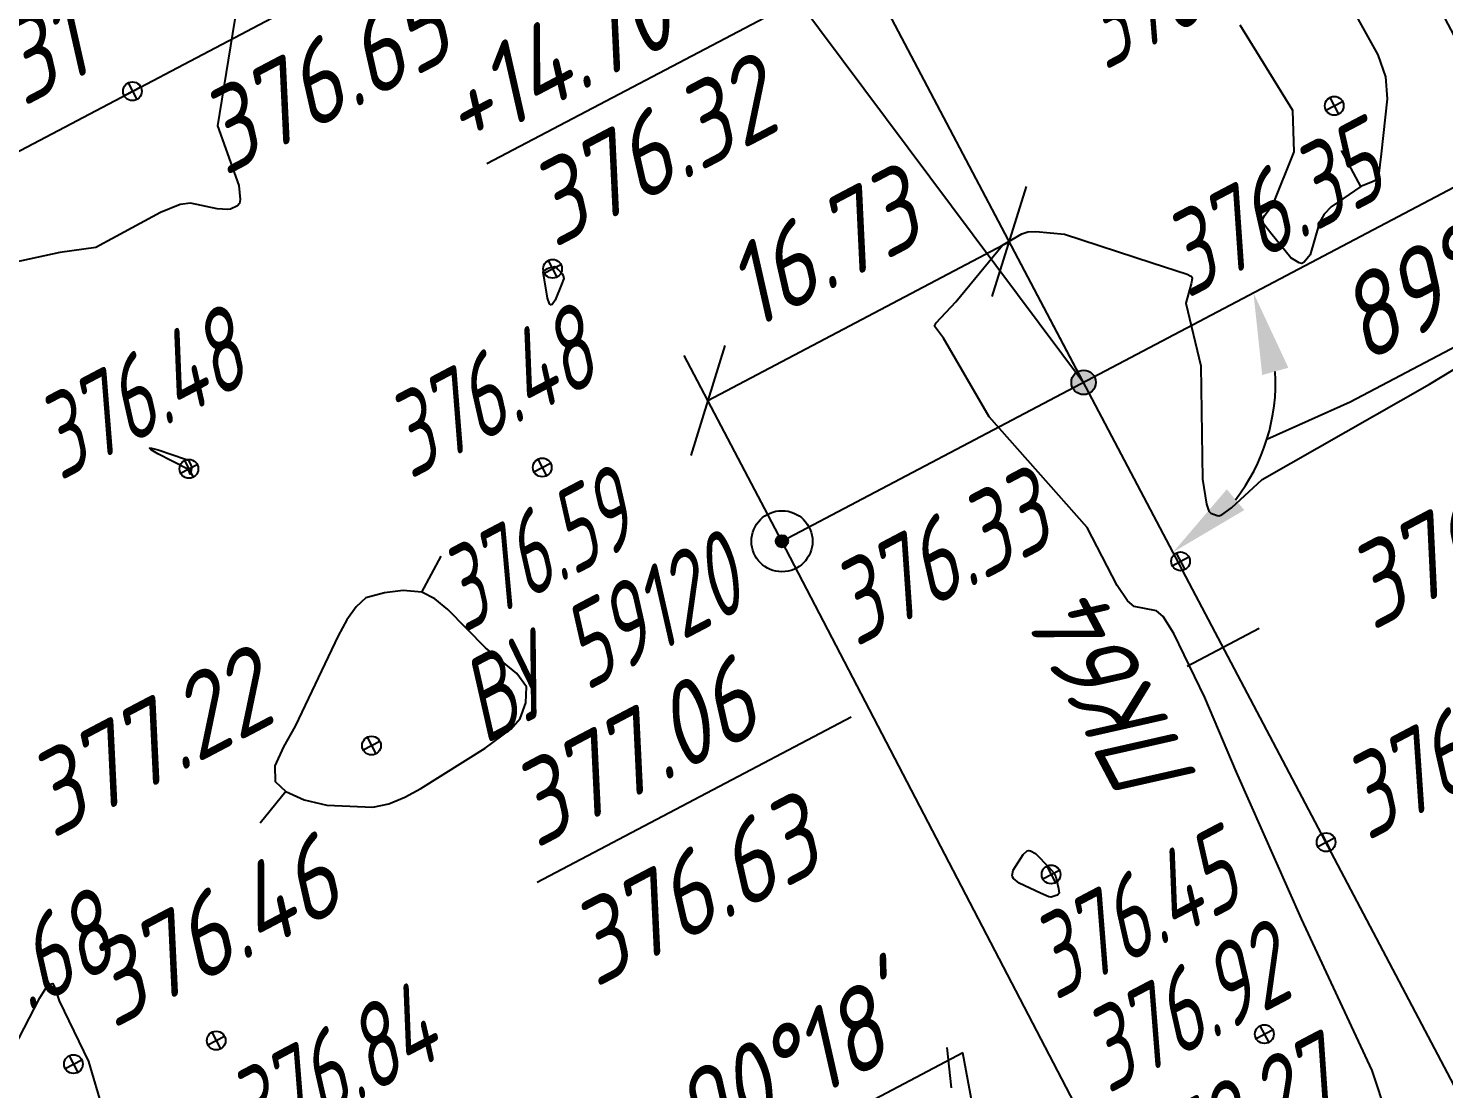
# Model space of a CAD drawing. Extents: x 1519576 to 1520221, y 2185176 to 2185962.
# Drawn here: x 1519911.1 to 1519980.5, y 2185564.5 to 2185616.5 of the extents above; entities that cross this region are included whole.
import ezdxf
from ezdxf.enums import TextEntityAlignment as Align

# ---------------------------------------------------------------- set-up
doc = ezdxf.new("R2010")
doc.units = 0
doc.header["$PDMODE"] = 35
doc.header["$PDSIZE"] = 2
for name, color, linetype, lineweight in [('ИИ_ГЕОПУНКТ_025', 7, 'Continuous', 25), ('ИИ_ОТМЕТКА_025', 7, 'Continuous', 25), ('ИИ_ПИКЕТАЖ_025', 7, 'Continuous', 25), ('ИИ_ПЛОЩАДКА_025', 7, 'Continuous', 25), ('ИИ_РАЗМЕР_025', 7, 'Continuous', 25), ('ИИ_РЕЛЬЕФ_025', 34, 'Continuous', 25), ('ИИ_ТРАССА_АД_025', 1, 'Continuous', 25), ('ИИ_ТРАССА_ТРУБ_025', 7, 'Continuous', 25)]:
    doc.layers.add(name, color=color, linetype=linetype, lineweight=lineweight)
doc.styles.add('VNIPISIMPLEXCUR', font='simplex.shx', dxfattribs={"width": 0.8, "oblique": 15})
doc.dimstyles.new('ИИ-2000-м-dm$0', dxfattribs={"dimscale": 2, "dimtxt": 2.5, "dimasz": 2.5, "dimexe": 1.25, "dimexo": 0, "dimgap": 1, "dimtad": 1, "dimtoh": 1, "dimzin": 1, "dimdsep": 46, "dimtxsty": 'VNIPISIMPLEXCUR', "dimblk": 'OBLIQUE', "dimcen": 2.5, "dimaunit": 1, "dimadec": 4, "dimazin": 0, "dimtfac": 1, "dimtmove": 1, "dimatfit": 2, "dimfxl": 1, "dimarcsym": 0})
doc.dimstyles.new('ИИ-2000-м-dm$2', dxfattribs={"dimscale": 2, "dimtxt": 2.5, "dimasz": 2.5, "dimexe": 1.25, "dimexo": 0, "dimgap": 1, "dimtad": 2, "dimtoh": 1, "dimzin": 1, "dimdsep": 46, "dimtxsty": 'VNIPISIMPLEXCUR', "dimcen": 2.5, "dimaunit": 1, "dimazin": 0, "dimtfac": 1, "dimtmove": 1, "dimatfit": 2, "dimfxl": 1, "dimarcsym": 0})

# ---------------------------------------------------------------- blocks, each defined once
blk = doc.blocks.new('PICKET')
at = {"color": 0, "linetype": 'Continuous', "lineweight": 25}
for p, q in [((-0.23, 0), (0.23, 0)), ((0, 0.23), (0, -0.23))]:
    blk.add_line(p, q, dxfattribs=at)
blk.add_circle((0, 0), 0.23, dxfattribs=at)
at = {"color": 0, "linetype": 'Continuous', "style": 'VNIPISIMPLEXCUR', "oblique": 15, "width": 0.8}
blk.add_attdef('OTMETKA', (1.25, 0.3), '', height=2, dxfattribs=at)
at = {"color": 8, "linetype": 'Continuous', "style": 'VNIPISIMPLEXCUR', "oblique": 15, "width": 0.8, "flags": 1}
blk.add_attdef('NOMER', (1.25, -2.7), '', height=2, dxfattribs=at)
blk = doc.blocks.new('ИИ15001')
at = {"color": 0, "linetype": 'Continuous', "lineweight": 25}
blk.add_lwpolyline([(0, 1), (0, -1)], dxfattribs=at)
at = {"color": 0, "linetype": 'Continuous', "lineweight": 25, "style": 'VNIPISIMPLEXCUR', "oblique": 15, "width": 0.8}
blk.add_attdef('STATIONING', text='', height=2, dxfattribs=at).set_placement((0, 2), align=Align.CENTER)
at = {"color": 7, "linetype": 'Continuous', "lineweight": 25, "style": 'VNIPISIMPLEXCUR', "oblique": 15, "width": 0.8}
blk.add_attdef('HEIGHT', text='', height=2, dxfattribs=at).set_placement((0, -2), align=Align.TOP_CENTER)
blk = doc.blocks.new('ИИ053296')
at = {"color": 0, "linetype": 'Continuous', "lineweight": 25}
blk.add_lwpolyline([(0, 0), (1, 0)], dxfattribs=at)
blk = doc.blocks.new('ИИ050052Р')
at = {"linetype": 'Continuous', "lineweight": 25}
h = blk.add_hatch(color=0, dxfattribs=at)
edge = h.paths.add_edge_path()
edge.add_arc((0, 0), 0.15, 0, 360)
at = {"color": 0, "linetype": 'Continuous', "lineweight": 25}
for radius in [0.75, 0.15]:
    blk.add_circle((0, 0), radius, dxfattribs=at)
at = {"color": 0, "linetype": 'Continuous', "style": 'VNIPISIMPLEXCUR', "oblique": 15, "width": 0.8}
for tag, p in [('CENTRE', (1.45, 0.7)), ('HEIGHT', (1.45, -2.7))]:
    blk.add_attdef(tag, p, '', height=2, dxfattribs=at)
for tag, p in [('NUMBER', (-2, -1)), ('STATIONING', (-2, -4.4)), ('ALPHA', (-2, -7.8))]:
    blk.add_attdef(tag, text='', height=2, dxfattribs=at).set_placement(p, align=Align.RIGHT)
at = {"color": 253, "linetype": 'Continuous', "style": 'VNIPISIMPLEXCUR', "oblique": 15, "width": 0.8, "flags": 1}
blk.add_attdef('NOTE', text='', height=1.6, dxfattribs=at).set_placement((-2, -10.8), align=Align.RIGHT)
blk = doc.blocks.new('ИИ15002')
at = {"linetype": 'Continuous', "lineweight": 25}
h = blk.add_hatch(color=0, dxfattribs=at)
edge = h.paths.add_edge_path()
edge.add_arc((0, 0), 0.3, 0, 360)
at = {"color": 0, "linetype": 'Continuous', "lineweight": 25}
blk.add_circle((0, 0), 0.3, dxfattribs=at)
at = {"color": 0, "linetype": 'Continuous', "style": 'VNIPISIMPLEXCUR', "oblique": 15, "width": 0.8}
blk.add_attdef('STATIONING', (1, 1.3), '', height=2, rotation=90, dxfattribs=at)
at = {"color": 7, "linetype": 'Continuous', "style": 'VNIPISIMPLEXCUR', "oblique": 15, "width": 0.8}
blk.add_attdef('HEIGHT', text='', height=2, dxfattribs=at).set_placement((0, -1.3), align=Align.TOP_CENTER)
blk = doc.blocks.new('*D43')
at = {"layer": 'Defpoints', "color": 0, "transparency": 16777216}
for p in [(1519847.82, 2185817.46), (1519954.78, 2185633.797), (1519934.668, 2185630.067), (1519952.18, 2185619.41), (1519880.469, 2185594.638)]:
    blk.add_point(p, dxfattribs=at)
at = {"layer": 'ИИ_РАЗМЕР_025', "color": 0, "lineweight": -2, "transparency": 16777216}
for p, q in [((1519932.841, 2185642.128), (1519925.347, 2185638.179)), ((1519935.203, 2185633.194), (1519932.841, 2185642.128))]:
    blk.add_line(p, q, dxfattribs=at)
blk.add_arc((1519946.812, 2185629.598), 12.153, 136.73118, 188.84285, dxfattribs=at)
at = {"layer": 'ИИ_РАЗМЕР_025', "color": 0, "transparency": 16777216}
for points in [[(1519937.559, 2185638.458), (1519938.366, 2185637.397), (1519941.146, 2185640.35)], [(1519935.436, 2185627.939), (1519934.17, 2185627.52), (1519936.06, 2185623.933)]]:
    blk.add_solid(points, dxfattribs=at)
at = {"layer": 'ИИ_РАЗМЕР_025', "color": 0, "transparency": 16777216, "insert": (1519927.253, 2185642.575), "char_height": 4, "attachment_point": 5, "rotation": 27.78432, "style": 'VNIPISIMPLEXCUR'}
blk.add_mtext('90°', dxfattribs=at)
blk = doc.blocks.new('*D45')
at = {"layer": 'Defpoints', "color": 0, "transparency": 16777216}
for p in [(1519952.18, 2185619.41), (1519984.09, 2185610.36), (1519970.821, 2185594.147), (1519948.05, 2185591.37), (1519984.05, 2185558.95)]:
    blk.add_point(p, dxfattribs=at)
at = {"layer": 'ИИ_РАЗМЕР_025', "color": 0, "lineweight": -2, "transparency": 16777216}
blk.add_arc((1519962.85, 2185599.168), 9.421, 322.30764, 3.27261, dxfattribs=at)
at = {"layer": 'ИИ_РАЗМЕР_025', "color": 0, "transparency": 16777216}
for points in [[(1519971.613, 2185599.528), (1519972.898, 2185599.885), (1519971.185, 2185603.56)], [(1519970.734, 2185592.898), (1519969.876, 2185593.918), (1519967.243, 2185590.834)]]:
    blk.add_solid(points, dxfattribs=at)
at = {"layer": 'ИИ_РАЗМЕР_025', "color": 0, "transparency": 16777216, "insert": (1519981.305, 2185604.781), "char_height": 4, "attachment_point": 5, "rotation": 27.78432, "style": 'VNIPISIMPLEXCUR'}
blk.add_mtext("89°59'", dxfattribs=at)
blk = doc.blocks.new('*D48')
at = {"layer": 'Defpoints', "color": 0, "transparency": 16777216}
for p in [(1519948.05, 2185591.37), (1519984.05, 2185558.95), (1519958.764, 2185551.453), (1519973.688, 2185542.113), (1519807.96, 2185466.13)]:
    blk.add_point(p, dxfattribs=at)
at = {"layer": 'ИИ_РАЗМЕР_025', "color": 0, "lineweight": -2, "transparency": 16777216}
for p, q in [((1519956.919, 2185566.256), (1519943.627, 2185559.253)), ((1519959.224, 2185554.107), (1519956.919, 2185566.256))]:
    blk.add_line(p, q, dxfattribs=at)
blk.add_arc((1519969.042, 2185551.039), 10.286, 139.92081, 185.3701, dxfattribs=at)
at = {"layer": 'ИИ_РАЗМЕР_025', "color": 0, "transparency": 16777216}
for points in [[(1519960.755, 2185558.182), (1519961.589, 2185557.141), (1519964.293, 2185560.163)], [(1519959.44, 2185550.267), (1519958.162, 2185549.886), (1519959.943, 2185546.243)]]:
    blk.add_solid(points, dxfattribs=at)
at = {"layer": 'ИИ_РАЗМЕР_025', "color": 0, "transparency": 16777216, "insert": (1519948.254, 2185565.513), "char_height": 4, "attachment_point": 5, "rotation": 27.78432, "style": 'VNIPISIMPLEXCUR'}
blk.add_mtext("90°18'", dxfattribs=at)
blk = doc.blocks.new('*D49')
at = {"layer": 'Defpoints', "color": 0, "transparency": 16777216}
for p in [(1519975.044, 2185627.521), (1520009.98, 2185624.01), (1519984.416, 2185618.821), (1519984.09, 2185610.36), (1519984.09, 2185610.36)]:
    blk.add_point(p, dxfattribs=at)
at = {"layer": 'ИИ_РАЗМЕР_025', "color": 0, "lineweight": -2, "transparency": 16777216}
for p, q in [((1519996.265, 2185618.629), (1520003.76, 2185622.578)), ((1519986.594, 2185618.449), (1519996.265, 2185618.629))]:
    blk.add_line(p, q, dxfattribs=at)
blk.add_arc((1519984.09, 2185610.36), 8.468, 55.12353, 90.47026, dxfattribs=at)
at = {"layer": 'ИИ_РАЗМЕР_025', "color": 0, "transparency": 16777216}
for points in [[(1519984.183, 2185618.181), (1519983.858, 2185619.474), (1519980.142, 2185617.851)], [(1519989.431, 2185617.748), (1519988.432, 2185616.865), (1519991.58, 2185614.309)]]:
    blk.add_solid(points, dxfattribs=at)
at = {"layer": 'ИИ_РАЗМЕР_025', "color": 0, "transparency": 16777216, "insert": (1519999.056, 2185623.491), "char_height": 4, "attachment_point": 5, "rotation": 27.78432, "style": 'VNIPISIMPLEXCUR'}
blk.add_mtext('90°', dxfattribs=at)
blk = doc.blocks.new('_Oblique')
at = {"color": 0, "linetype": 'ByBlock', "lineweight": -2}
blk.add_line((-0.5, -0.5), (0.5, 0.5), dxfattribs=at)
blk = doc.blocks.new('*D51')
at = {"layer": 'Defpoints', "color": 0, "transparency": 16777216}
for p in [(1519959.209, 2185606.078), (1519962.85, 2185599.168, 376.32), (1519948.05, 2185591.37, 376.63)]:
    blk.add_point(p, dxfattribs=at)
at = {"layer": 'ИИ_РАЗМЕР_025', "color": 0, "lineweight": -2, "transparency": 16777216}
for p, q in [((1519962.85, 2185599.168), (1519958.044, 2185608.29)), ((1519944.409, 2185598.28), (1519959.209, 2185606.078)), ((1519948.05, 2185591.37), (1519943.244, 2185600.492))]:
    blk.add_line(p, q, dxfattribs=at)
at = {"layer": 'ИИ_РАЗМЕР_025', "color": 0, "lineweight": -2, "transparency": 16777216, "xscale": 4, "yscale": 4, "zscale": 4}
for p, rotation in [((1519959.209, 2185606.078), 27.78539820029599), ((1519944.409, 2185598.28), 207.785398200296)]:
    blk.add_blockref('_Oblique', p, dxfattribs=dict(at, rotation=rotation))
at = {"layer": 'ИИ_РАЗМЕР_025', "color": 0, "transparency": 16777216, "insert": (1519949.944, 2185605.718), "char_height": 4, "attachment_point": 5, "rotation": 27.7854, "style": 'VNIPISIMPLEXCUR'}
blk.add_mtext('16.73', dxfattribs=at)

msp = doc.modelspace()

# ---------------------------------------------------------------- linework, layer by layer
at = {"layer": 'ИИ_ГЕОПУНКТ_025'}
msp.add_lwpolyline([(1519936.04, 2185574.645), (1519951.438, 2185582.758)], dxfattribs=at)
at = {"layer": 'ИИ_ПИКЕТАЖ_025', "color": 4}
msp.add_lwpolyline([(1519933.568, 2185609.909), (1519948.821, 2185617.946), (1519962.85, 2185599.168)], dxfattribs=at)
at = {"layer": 'ИИ_ПЛОЩАДКА_025'}
msp.add_lwpolyline([(1519984.09, 2185610.36), (1520009.98, 2185624.01), (1520035.87, 2185574.88), (1520009.33, 2185560.88), (1519973.688, 2185542.113), (1519948.05, 2185591.37)], close=True, dxfattribs=at)
at = {"layer": 'ИИ_РАЗМЕР_025'}
msp.add_lwpolyline([(1519971.849, 2185596.381), (1519975.931, 2185598.207), (1519987.889, 2185604.508)], dxfattribs=at)
at = {"layer": 'ИИ_РЕЛЬЕФ_025', "elevation": 376.5}
for points in [[(1519975.343, 2185618.755), (1519977.282, 2185615.242), (1519977.666, 2185614.165), (1519977.739, 2185613.086), (1519977.459, 2185610.384), (1519977.323, 2185609.311), (1519977.228, 2185609.104), (1519977.059, 2185609.022), (1519976.447, 2185608.777), (1519975.003, 2185607.781), (1519974.649, 2185607.429), (1519974.433, 2185607.013), (1519973.974, 2185605.431), (1519973.677, 2185605.073), (1519973.562, 2185605.009), (1519973.43, 2185605.036), (1519973.021, 2185605.287), (1519972.03, 2185606.494), (1519971.736, 2185606.866), (1519971.661, 2185606.978), (1519971.639, 2185607.211), (1519971.744, 2185607.373), (1519972.148, 2185607.912), (1519973.181, 2185610.49), (1519973.116, 2185612.506), (1519970.539, 2185616.696)], [(1519921.3, 2185617.591), (1519920.362, 2185611.765), (1519921.407, 2185608.825), (1519921.463, 2185608.136), (1519921.43, 2185607.943), (1519921.33, 2185607.839), (1519920.997, 2185607.669), (1519920.855, 2185607.646), (1519920.334, 2185607.678), (1519919.037, 2185607.961), (1519918.519, 2185607.898), (1519917.564, 2185607.504), (1519914.378, 2185605.786), (1519912.623, 2185605.537), (1519908.093, 2185604.559)], [(1519977.742, 2185563.161), (1519977.01, 2185565.387), (1519973.537, 2185572.83), (1519970.354, 2185580.042), (1519968.794, 2185583.699), (1519967.273, 2185586.834), (1519966.748, 2185587.679), (1519966.426, 2185587.955), (1519965.326, 2185588.174), (1519964.997, 2185588.442), (1519964.493, 2185589.203), (1519963.029, 2185592.045), (1519958.209, 2185597.482), (1519955.981, 2185601.341), (1519955.626, 2185601.788), (1519955.538, 2185601.924), (1519955.621, 2185602.088), (1519956.578, 2185603.121), (1519958.869, 2185605.895), (1519959.816, 2185606.455), (1519960.112, 2185606.556), (1519960.511, 2185606.575), (1519961.906, 2185606.442), (1519966.219, 2185605.034), (1519967.927, 2185604.475), (1519968.105, 2185604.374), (1519968.154, 2185604.342), (1519968.17, 2185604.273), (1519968.121, 2185603.999), (1519967.862, 2185603.057), (1519968.6, 2185599.975), (1519968.691, 2185594.409), (1519968.882, 2185593.187), (1519968.989, 2185592.851), (1519969.097, 2185592.748), (1519969.403, 2185592.639), (1519969.493, 2185592.615), (1519969.637, 2185592.658), (1519970.1, 2185593.015), (1519971.605, 2185594.405), (1519979.823, 2185599.076), (1519981.529, 2185600.116)], [(1519910.368, 2185566.484), (1519911.629, 2185568.958), (1519911.957, 2185569.481), (1519912.062, 2185569.622), (1519912.271, 2185569.667), (1519912.354, 2185569.482), (1519912.58, 2185568.808), (1519914.023, 2185565.831), (1519914.725, 2185563.448), (1519914.762, 2185562.743), (1519914.526, 2185562.159), (1519913.156, 2185560.408), (1519911.45, 2185558.34), (1519909.63, 2185555.644)]]:
    msp.add_lwpolyline(points, dxfattribs=at)
at = {"layer": 'ИИ_РЕЛЬЕФ_025'}
for points, elevation in [([(1519936.554, 2185604.75), (1519936.624, 2185604.791), (1519936.701, 2185604.809), (1519936.902, 2185604.848), (1519936.977, 2185604.824), (1519937.075, 2185604.715), (1519937.27, 2185604.487), (1519937.32, 2185604.417), (1519937.343, 2185604.272), (1519937.237, 2185603.967), (1519936.93, 2185603.197), (1519936.769, 2185602.996), (1519936.703, 2185602.968), (1519936.647, 2185603.026), (1519936.541, 2185603.294), (1519936.396, 2185604.206), (1519936.338, 2185604.566), (1519936.355, 2185604.645), (1519936.412, 2185604.681)], 376.5), ([(1519919.039, 2185594.737), (1519919.015, 2185594.657), (1519918.931, 2185594.888), (1519918.834, 2185594.944), (1519917.422, 2185595.667), (1519917.097, 2185595.862), (1519917.018, 2185595.935), (1519917.114, 2185595.94), (1519917.444, 2185595.86), (1519918.788, 2185595.402), (1519918.882, 2185595.368), (1519918.955, 2185595.321), (1519919.045, 2185595.11), (1519919.076, 2185595.028), (1519919.076, 2185594.945)], 376.5), ([(1519935.509, 2185584.228), (1519935.045, 2185584.876), (1519933.511, 2185586.136), (1519931.651, 2185588.025), (1519931.022, 2185588.546), (1519930.38, 2185588.877), (1519929.46, 2185588.956), (1519928.545, 2185588.841), (1519927.64, 2185588.6), (1519927.15, 2185588.146), (1519926.701, 2185587.506), (1519926.28, 2185586.728), (1519924.171, 2185582.299), (1519923.587, 2185581.281), (1519923.173, 2185580.339), (1519923.187, 2185579.585), (1519923.707, 2185579.08), (1519924.607, 2185578.684), (1519925.725, 2185578.414), (1519927.975, 2185578.31), (1519928.755, 2185578.485), (1519929.539, 2185578.806), (1519930.328, 2185579.234), (1519933.49, 2185581.214), (1519934.744, 2185582.153), (1519935.208, 2185582.67), (1519935.491, 2185583.445)], 377), ([(1519959.689, 2185574.585), (1519959.419, 2185574.814), (1519959.358, 2185574.895), (1519959.347, 2185574.969), (1519959.401, 2185575.232), (1519959.89, 2185575.989), (1519960.089, 2185576.167), (1519960.158, 2185576.196), (1519960.238, 2185576.181), (1519960.494, 2185576.047), (1519961.142, 2185575.367), (1519961.391, 2185575.097), (1519961.491, 2185574.891), (1519961.625, 2185574.326), (1519961.644, 2185574.098), (1519961.57, 2185574.005), (1519961.503, 2185573.977), (1519961.262, 2185573.894), (1519961.144, 2185573.909), (1519960.734, 2185574.103)], 376.5)]:
    msp.add_lwpolyline(points, close=True, dxfattribs=dict(at, elevation=elevation))
at = {"layer": 'ИИ_ТРАССА_АД_025'}
msp.add_lwpolyline([(1519880.469, 2185594.638), (1519954.78, 2185633.797, -0.414132), (1519975.044, 2185627.521), (1519984.09, 2185610.36)], format="xyb", dxfattribs=at)
at = {"layer": 'ИИ_ТРАССА_ТРУБ_025', "color": 4}
msp.add_lwpolyline([(1519657.402, 2185386.805), (1519684.31, 2185400.98), (1519807.96, 2185466.13), (1519984.05, 2185558.95), (1519952.18, 2185619.41), (1519847.82, 2185817.46), (1519806.553, 2185895.816)], dxfattribs=at)

# ---------------------------------------------------------------- block references
at = {"layer": 'ИИ_ГЕОПУНКТ_025'}
ref = msp.add_blockref('ИИ050052Р', (1519948.05, 2185591.37, 376.63), dxfattribs=dict(at, xscale=2, yscale=2, zscale=2, rotation=27.78444444444445))
ref.add_attrib('NUMBER', 'ВУ 59120', dxfattribs={"layer": '0', "color": 0, "linetype": 'Continuous', "height": 4, "rotation": 27.78444, "style": 'VNIPISIMPLEXCUR', "oblique": 15, "width": 0.65}).set_placement((1519946.426, 2185588.206), align=Align.RIGHT)
ref.add_attrib('CENTRE', '377.06', (1519935.969, 2185576.243), dxfattribs={"layer": '0', "color": 0, "linetype": 'Continuous', "height": 4, "rotation": 27.78444, "style": 'VNIPISIMPLEXCUR', "oblique": 15, "width": 0.8})
ref.add_attrib('HEIGHT', '376.63', (1519938.882, 2185569.417), dxfattribs={"layer": '0', "color": 0, "linetype": 'Continuous', "height": 4, "rotation": 27.78444, "style": 'VNIPISIMPLEXCUR', "oblique": 15, "width": 0.8})
at = {"layer": 'ИИ_ОТМЕТКА_025'}
ref = msp.add_blockref('PICKET', (1519977.257, 2185623.324, 376.68), dxfattribs=dict(at, xscale=2, yscale=2, zscale=2, rotation=27.78431639694339))
ref.add_attrib('OTMETKA', '376.68', (1519963.876, 2185614.445, 376.68), dxfattribs={"layer": '0', "color": 0, "linetype": 'Continuous', "height": 4, "rotation": 27.78432, "style": 'VNIPISIMPLEXCUR', "oblique": 15, "width": 0.65})
ref = msp.add_blockref('PICKET', (1519924.743, 2185617.969, 376.65), dxfattribs=dict(at, xscale=2, yscale=2, zscale=2, rotation=27.78431639694339))
ref.add_attrib('OTMETKA', '376.65', (1519920.695, 2185609.247, 376.65), dxfattribs={"layer": '0', "color": 0, "linetype": 'Continuous', "height": 4, "rotation": 27.78432, "style": 'VNIPISIMPLEXCUR', "oblique": 15, "width": 0.8})
ref = msp.add_blockref('PICKET', (1519916.179, 2185613.456, 376.31), dxfattribs=dict(at, xscale=2, yscale=2, zscale=2, rotation=27.78431639694339))
ref.add_attrib('OTMETKA', '376.31', (1519903.657, 2185608.89, 376.31), dxfattribs={"layer": '0', "color": 0, "linetype": 'Continuous', "height": 4, "rotation": 27.78432, "style": 'VNIPISIMPLEXCUR', "oblique": 15, "width": 0.8})
ref = msp.add_blockref('PICKET', (1519975.15, 2185612.74, 376.35), dxfattribs=dict(at, xscale=2, yscale=2, zscale=2, rotation=27.78444444444445))
ref.add_attrib('OTMETKA', '376.35', (1519967.928, 2185603.241, 376.35), dxfattribs={"layer": '0', "color": 0, "linetype": 'Continuous', "height": 4, "rotation": 27.78444, "style": 'VNIPISIMPLEXCUR', "oblique": 15, "width": 0.7})
ref = msp.add_blockref('PICKET', (1519936.795, 2185604.741, 376.48), dxfattribs=dict(at, xscale=2, yscale=2, zscale=2, rotation=27.78444444444445))
ref.add_attrib('OTMETKA', '376.48', (1519929.8, 2185594.376, 376.48), dxfattribs={"layer": '0', "color": 0, "linetype": 'Continuous', "height": 4, "rotation": 27.78444, "style": 'VNIPISIMPLEXCUR', "oblique": 15, "width": 0.65})
ref = msp.add_blockref('PICKET', (1519918.951, 2185594.924, 376.48), dxfattribs=dict(at, xscale=2, yscale=2, zscale=2, rotation=27.78444444444445))
ref.add_attrib('OTMETKA', '376.48', (1519912.621, 2185594.292, 376.48), dxfattribs={"layer": '0', "color": 0, "linetype": 'Continuous', "height": 4, "rotation": 27.78444, "style": 'VNIPISIMPLEXCUR', "oblique": 15, "width": 0.65})
ref = msp.add_blockref('PICKET', (1519936.29, 2185594.99, 376.59), dxfattribs=dict(at, xscale=2, yscale=2, zscale=2, rotation=27.78444444444445))
ref.add_attrib('OTMETKA', '376.59', (1519932.431, 2185586.833, 376.59), dxfattribs={"layer": '0', "color": 0, "linetype": 'Continuous', "height": 4, "rotation": 27.78444, "style": 'VNIPISIMPLEXCUR', "oblique": 15, "width": 0.6})
ref = msp.add_blockref('PICKET', (1519967.61, 2185590.385, 376.33), dxfattribs=dict(at, xscale=2, yscale=2, zscale=2, rotation=27.78444444444445))
ref.add_attrib('OTMETKA', '376.33', (1519951.663, 2185586.137, 376.33), dxfattribs={"layer": '0', "color": 0, "linetype": 'Continuous', "height": 4, "rotation": 27.78444, "style": 'VNIPISIMPLEXCUR', "oblique": 15, "width": 0.7})
ref = msp.add_blockref('PICKET', (1519927.91, 2185581.34, 377.22), dxfattribs=dict(at, xscale=2, yscale=2, zscale=2, rotation=27.78444444444445))
ref.add_attrib('OTMETKA', '377.22', (1519912.24, 2185576.726, 377.22), dxfattribs={"layer": '0', "color": 0, "linetype": 'Continuous', "height": 4, "rotation": 27.78444, "style": 'VNIPISIMPLEXCUR', "oblique": 15, "width": 0.8})
ref = msp.add_blockref('PICKET', (1519974.748, 2185576.597, 376.22), dxfattribs=dict(at, xscale=2, yscale=2, zscale=2, rotation=27.78444444444445))
ref.add_attrib('OTMETKA', '376.22', (1519976.773, 2185576.624, 376.22), dxfattribs={"layer": '0', "color": 0, "linetype": 'Continuous', "height": 4, "rotation": 27.78444, "style": 'VNIPISIMPLEXCUR', "oblique": 15, "width": 0.7})
ref = msp.add_blockref('PICKET', (1519961.254, 2185575.016, 376.45), dxfattribs=dict(at, xscale=2, yscale=2, zscale=2, rotation=27.78444444444445))
ref.add_attrib('OTMETKA', '376.45', (1519961.453, 2185568.787, -376.45), dxfattribs={"layer": '0', "color": 0, "linetype": 'Continuous', "height": 4, "rotation": 27.78444, "style": 'VNIPISIMPLEXCUR', "oblique": 15, "width": 0.65})
at = {"layer": 'ИИ_ОТМЕТКА_025', "xscale": 2, "yscale": 2, "zscale": 2, "rotation": 27.78444444444445}
msp.add_blockref('PICKET', (1519913.285, 2185565.71, 376.46), dxfattribs=at).add_auto_attribs({'OTMETKA': '376.46'})
at = {"layer": 'ИИ_ОТМЕТКА_025'}
ref = msp.add_blockref('PICKET', (1519903.2, 2185568.34, 376.68), dxfattribs=dict(at, xscale=2, yscale=2, zscale=2, rotation=27.78444444444445))
ref.add_attrib('OTMETKA', '376.68', (1519905.511, 2185565.354, 376.68), dxfattribs={"layer": '0', "color": 0, "linetype": 'Continuous', "height": 4, "rotation": 27.78444, "style": 'VNIPISIMPLEXCUR', "oblique": 15, "width": 0.7})
ref = msp.add_blockref('PICKET', (1519971.72, 2185567.18, 376.92), dxfattribs=dict(at, xscale=2, yscale=2, zscale=2, rotation=27.78444444444445))
ref.add_attrib('OTMETKA', '376.92', (1519964.04, 2185564.211, 376.92), dxfattribs={"layer": '0', "color": 0, "linetype": 'Continuous', "height": 4, "rotation": 27.78444, "style": 'VNIPISIMPLEXCUR', "oblique": 15, "width": 0.65})
ref = msp.add_blockref('PICKET', (1519920.29, 2185566.86, 376.84), dxfattribs=dict(at, xscale=2, yscale=2, zscale=2, rotation=27.78444444444445))
ref.add_attrib('OTMETKA', '376.84', (1519922.058, 2185561.16, 376.84), dxfattribs={"layer": '0', "color": 0, "linetype": 'Continuous', "height": 4, "rotation": 27.78444, "style": 'VNIPISIMPLEXCUR', "oblique": 15, "width": 0.65})
at = {"layer": 'ИИ_ПИКЕТАЖ_025', "color": 4}
ref = msp.add_blockref('ИИ15002', (1519962.85, 2185599.168, 376.32), dxfattribs=dict(at, xscale=2, yscale=2, zscale=2, rotation=27.78431639694339))
ref.add_attrib('STATIONING', '+14.70', (1519932.419, 2185610.413, 376.32), dxfattribs={"layer": '0', "color": 0, "linetype": 'Continuous', "height": 4, "rotation": 27.78444, "style": 'VNIPISIMPLEXCUR', "oblique": 15, "width": 0.8})
ref.add_attrib('HEIGHT', '376.32', dxfattribs={"layer": '0', "color": 7, "linetype": 'Continuous', "height": 4, "rotation": 27.78432, "style": 'VNIPISIMPLEXCUR', "oblique": 15, "width": 0.8}).set_placement((1519940.61, 2185612.217, 376.32), align=Align.TOP_CENTER)
ref = msp.add_blockref('ИИ15001', (1519969.703, 2185586.167, 376.3), dxfattribs=dict(at, xscale=2, yscale=2, zscale=2, rotation=117.7948999999999))
ref.add_attrib('STATIONING', 'ПК64', dxfattribs={"layer": '0', "color": 0, "linetype": 'Continuous', "lineweight": 25, "height": 4, "rotation": 117.7949, "style": 'VNIPISIMPLEXCUR', "oblique": 15, "width": 0.8}).set_placement((1519966.164, 2185584.302), align=Align.CENTER)
ref.add_attrib('HEIGHT', '376.30', dxfattribs={"layer": '0', "color": 7, "linetype": 'Continuous', "lineweight": 25, "height": 4, "rotation": 27.78444, "style": 'VNIPISIMPLEXCUR', "oblique": 15, "width": 0.8}).set_placement((1519980.756, 2185593.43), align=Align.TOP_CENTER)
ref = msp.add_blockref('ИИ15002', (1519969.042, 2185551.039, 376.3), dxfattribs=dict(at, xscale=2, yscale=2, zscale=2, rotation=27.78431639694339))
ref.add_attrib('STATIONING', '+52.27', (1519965.996, 2185558.427), dxfattribs={"layer": '0', "color": 0, "linetype": 'Continuous', "height": 4, "rotation": 27.78444, "style": 'VNIPISIMPLEXCUR', "oblique": 15, "width": 0.7})
ref.add_attrib('HEIGHT', '376.30', dxfattribs={"layer": '0', "color": 7, "linetype": 'Continuous', "height": 4, "rotation": 27.78432, "style": 'VNIPISIMPLEXCUR', "oblique": 15, "width": 0.65}).set_placement((1519973.807, 2185560.253), align=Align.TOP_CENTER)
at = {"layer": 'ИИ_РЕЛЬЕФ_025', "xscale": 2, "yscale": 2, "zscale": 2}
for p, rotation in [((1519976.447, 2185608.777, 376.5), 118.0372262316958), ((1519930.38, 2185588.877, 377), 61.72778638239613), ((1519923.707, 2185579.08, 377), 230.9825079132577), ((1519956.368, 2185564.536, 377), 96.30448866253761)]:
    msp.add_blockref('ИИ053296', p, dxfattribs=dict(at, rotation=rotation))

# ---------------------------------------------------------------- dimensions: what is measured, and where the dimension line sits
at = {"layer": 'ИИ_РАЗМЕР_025'}
for base, line1, line2, override, picture, middle in [((1519934.668, 2185630.067), ((1519952.18, 2185619.41), (1519847.82, 2185817.46)), ((1519880.469, 2185594.638), (1519954.78, 2185633.797)), {"dimtxt": 2, "dimasz": 2, "dimgap": 0.5, "dimtad": 1, "dimadec": 0}, '*D43', (1519927.253, 2185642.575)), ((1519984.416, 2185618.821), ((1519984.09, 2185610.36), (1520009.98, 2185624.01)), ((1519975.044, 2185627.521), (1519984.09, 2185610.36)), {"dimtxt": 2, "dimasz": 2, "dimgap": 0.5, "dimtad": 1, "dimadec": 0}, '*D49', (1519999.056, 2185623.491)), ((1519970.821, 2185594.147), ((1519984.05, 2185558.95), (1519952.18, 2185619.41)), ((1519948.05, 2185591.37), (1519984.09, 2185610.36)), {"dimtxt": 2, "dimasz": 2, "dimgap": 0.5, "dimtad": 1}, '*D45', (1519981.305, 2185604.781)), ((1519958.764, 2185551.453), ((1519973.688, 2185542.113), (1519948.05, 2185591.37)), ((1519807.96, 2185466.13), (1519984.05, 2185558.95)), {"dimtxt": 2, "dimasz": 2, "dimgap": 0.5, "dimtad": 1}, '*D48', (1519948.254, 2185565.513))]:
    dim = msp.add_angular_dim_2l(base=base, line1=line1, line2=line2, dimstyle='ИИ-2000-м-dm$2', override=override, dxfattribs=at)
    dim.commit()
    dim.dimension.update_dxf_attribs({"geometry": picture, "text_midpoint": middle, "dimtype": 162})
dim = msp.add_aligned_dim(p1=(1519948.05, 2185591.37, 376.63), p2=(1519962.85, 2185599.168, 376.32), distance=7.81, dimstyle='ИИ-2000-м-dm$0', override={"dimtxt": 2, "dimasz": 2, "dimzin": 0}, dxfattribs=at)
dim.commit()
dim.dimension.update_dxf_attribs({"geometry": '*D51', "text_midpoint": (1519949.944, 2185605.718)})

doc.saveas('drawing.dxf')
